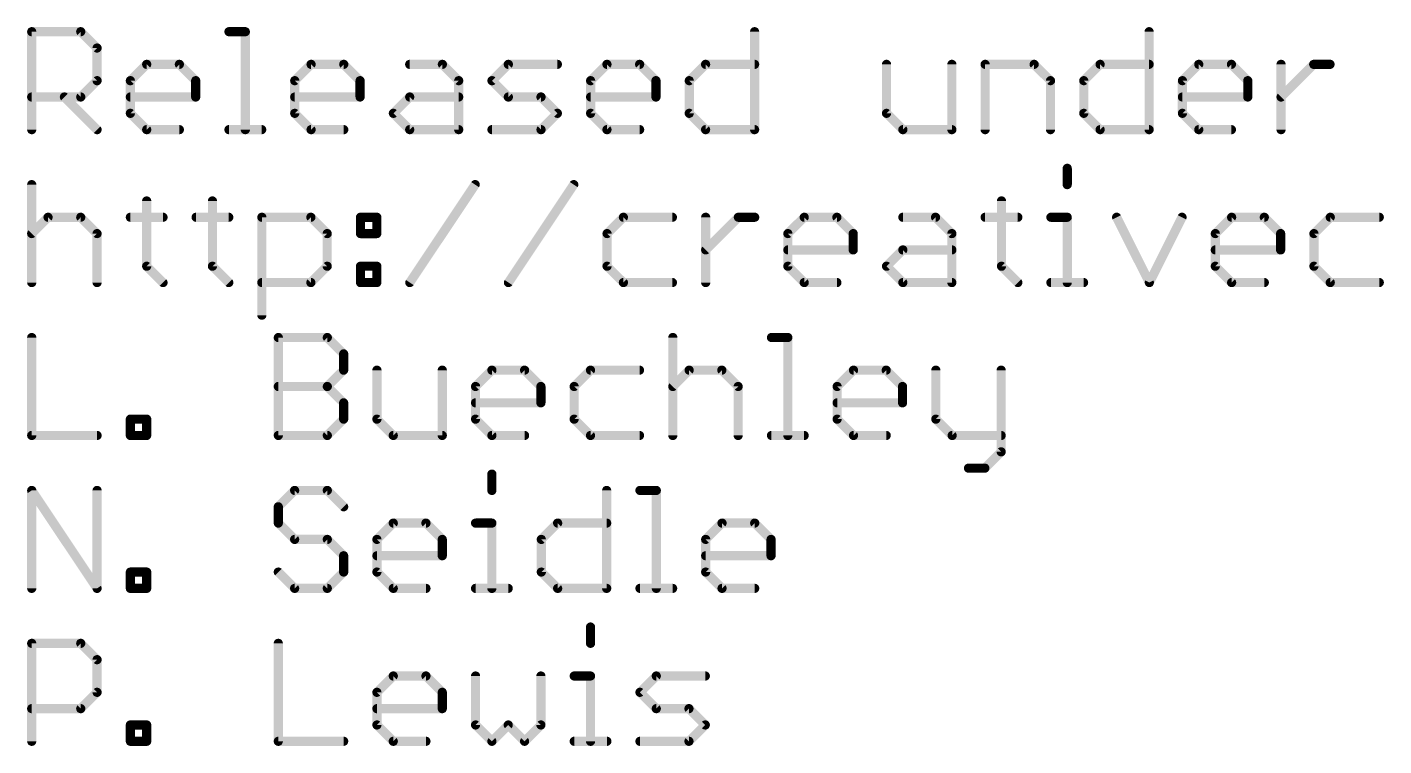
# Model space of a CAD drawing. Extents: x 0 to 107, y -24 to 80.
# Drawn here: x 0 to 22.52, y -24.13 to -12.19 of the extents above; entities that cross this region are included whole.
import ezdxf

# ---------------------------------------------------------------- set-up
doc = ezdxf.new("R2010")
doc.units = 0
doc.layers.add('21', color=53, linetype='CONTINUOUS')

msp = doc.modelspace()

# ---------------------------------------------------------------- linework, layer by layer
at = {"layer": '21', "const_width": 0.1524}
for points in [[(0.0762, -13.8938), (0.0762, -12.2668)], [(0.0762, -12.2668), (0.8897, -12.2668)], [(0.8897, -12.2668), (1.1609, -12.538)], [(3.3505, -12.2668), (3.6217, -12.2668)], [(3.6217, -12.2668), (3.6217, -13.8938)], [(12.0752, -12.2668), (12.0752, -13.8938)], [(18.6239, -12.2668), (18.6239, -13.8938)], [(1.1609, -12.538), (1.1609, -13.0803)], [(1.7134, -13.0803), (1.9845, -12.8091)], [(1.9845, -12.8091), (2.5269, -12.8091)], [(2.5269, -12.8091), (2.798, -13.0803)], [(4.442, -13.0803), (4.7131, -12.8091)], [(4.7131, -12.8091), (5.2554, -12.8091)], [(5.2554, -12.8091), (5.5266, -13.0803)], [(6.3503, -12.8091), (6.8926, -12.8091)], [(6.8926, -12.8091), (7.1638, -13.0803)], [(7.7163, -13.0803), (7.9874, -12.8091)], [(7.9874, -12.8091), (8.8009, -12.8091)], [(9.3534, -13.0803), (9.6246, -12.8091)], [(9.6246, -12.8091), (10.1669, -12.8091)], [(10.1669, -12.8091), (10.4381, -13.0803)], [(10.9906, -13.0803), (11.2617, -12.8091)], [(11.2617, -12.8091), (12.0752, -12.8091)], [(14.2649, -12.8091), (14.2649, -13.6226)], [(15.3495, -13.8938), (15.3495, -12.8091)], [(15.902, -13.8938), (15.902, -12.8091)], [(15.902, -12.8091), (16.7155, -12.8091)], [(16.7155, -12.8091), (16.9867, -13.0803)], [(17.5392, -13.0803), (17.8104, -12.8091)], [(17.8104, -12.8091), (18.6239, -12.8091)], [(19.1764, -13.0803), (19.4475, -12.8091)], [(19.4475, -12.8091), (19.9899, -12.8091)], [(19.9899, -12.8091), (20.261, -13.0803)], [(20.8135, -13.8938), (20.8135, -12.8091)], [(20.8135, -13.3515), (21.3558, -12.8091)], [(21.3558, -12.8091), (21.627, -12.8091)], [(1.1609, -13.0803), (0.8897, -13.3515)], [(1.7134, -13.6226), (1.7134, -13.0803)], [(2.798, -13.0803), (2.798, -13.3515)], [(4.442, -13.6226), (4.442, -13.0803)], [(5.5266, -13.0803), (5.5266, -13.3515)], [(7.1638, -13.0803), (7.1638, -13.8938)], [(7.9874, -13.3515), (7.7163, -13.0803)], [(9.3534, -13.6226), (9.3534, -13.0803)], [(10.4381, -13.0803), (10.4381, -13.3515)], [(10.9906, -13.6226), (10.9906, -13.0803)], [(16.9867, -13.0803), (16.9867, -13.8938)], [(17.5392, -13.6226), (17.5392, -13.0803)], [(19.1764, -13.6226), (19.1764, -13.0803)], [(20.261, -13.0803), (20.261, -13.3515)], [(0.8897, -13.3515), (0.0762, -13.3515)], [(0.6185, -13.3515), (1.1609, -13.8938)], [(2.798, -13.3515), (1.7134, -13.3515)], [(5.5266, -13.3515), (4.442, -13.3515)], [(6.0791, -13.6226), (6.3503, -13.3515)], [(6.3503, -13.3515), (7.1638, -13.3515)], [(8.5298, -13.3515), (7.9874, -13.3515)], [(8.8009, -13.6226), (8.5298, -13.3515)], [(10.4381, -13.3515), (9.3534, -13.3515)], [(20.261, -13.3515), (19.1764, -13.3515)], [(1.9845, -13.8938), (1.7134, -13.6226)], [(4.7131, -13.8938), (4.442, -13.6226)], [(6.3503, -13.8938), (6.0791, -13.6226)], [(8.5298, -13.8938), (8.8009, -13.6226)], [(9.6246, -13.8938), (9.3534, -13.6226)], [(11.2617, -13.8938), (10.9906, -13.6226)], [(14.2649, -13.6226), (14.5361, -13.8938)], [(17.8104, -13.8938), (17.5392, -13.6226)], [(19.4475, -13.8938), (19.1764, -13.6226)], [(2.5269, -13.8938), (1.9845, -13.8938)], [(3.3505, -13.8938), (3.8928, -13.8938)], [(5.2554, -13.8938), (4.7131, -13.8938)], [(7.1638, -13.8938), (6.3503, -13.8938)], [(7.7163, -13.8938), (8.5298, -13.8938)], [(10.1669, -13.8938), (9.6246, -13.8938)], [(12.0752, -13.8938), (11.2617, -13.8938)], [(14.5361, -13.8938), (15.3495, -13.8938)], [(18.6239, -13.8938), (17.8104, -13.8938)], [(19.9899, -13.8938), (19.4475, -13.8938)], [(17.2646, -14.5356), (17.2646, -14.8068)], [(0.0762, -14.8068), (0.0762, -16.4338)], [(6.352, -16.4338), (7.4366, -14.8068)], [(7.9891, -16.4338), (9.0738, -14.8068)], [(1.9845, -15.078), (1.9845, -16.1626)], [(3.076, -15.078), (3.076, -16.1626)], [(16.1732, -15.078), (16.1732, -16.1626)], [(0.0762, -15.6203), (0.3474, -15.3491)], [(0.3474, -15.3491), (0.8897, -15.3491)], [(0.8897, -15.3491), (1.1609, -15.6203)], [(1.7134, -15.3491), (2.2557, -15.3491)], [(2.8048, -15.3491), (3.3471, -15.3491)], [(3.8962, -16.9761), (3.8962, -15.3491)], [(3.8962, -15.3491), (4.7097, -15.3491)], [(4.7097, -15.3491), (4.9809, -15.6203)], [(5.5334, -15.3491), (5.8045, -15.3491)], [(5.5334, -15.6203), (5.5334, -15.3491)], [(5.8045, -15.3491), (5.8045, -15.6203)], [(9.8974, -15.3491), (9.6263, -15.6203)], [(10.7109, -15.3491), (9.8974, -15.3491)], [(11.2634, -16.4338), (11.2634, -15.3491)], [(11.2634, -15.8915), (11.8058, -15.3491)], [(11.8058, -15.3491), (12.0769, -15.3491)], [(12.6277, -15.6203), (12.8989, -15.3491)], [(12.8989, -15.3491), (13.4412, -15.3491)], [(13.4412, -15.3491), (13.7124, -15.6203)], [(14.5361, -15.3491), (15.0784, -15.3491)], [(15.0784, -15.3491), (15.3495, -15.6203)], [(15.902, -15.3491), (16.4444, -15.3491)], [(16.9935, -15.3491), (17.2646, -15.3491)], [(17.2646, -15.3491), (17.2646, -16.4338)], [(18.0849, -15.3491), (18.6272, -16.4338)], [(18.6272, -16.4338), (19.1696, -15.3491)], [(19.7221, -15.6203), (19.9932, -15.3491)], [(19.9932, -15.3491), (20.5356, -15.3491)], [(20.5356, -15.3491), (20.8067, -15.6203)], [(21.6304, -15.3491), (21.3592, -15.6203)], [(22.4439, -15.3491), (21.6304, -15.3491)], [(1.1609, -15.6203), (1.1609, -16.4338)], [(4.9809, -15.6203), (4.9809, -16.1626)], [(5.8045, -15.6203), (5.5334, -15.6203)], [(9.6263, -15.6203), (9.6263, -16.1626)], [(12.6277, -16.1626), (12.6277, -15.6203)], [(13.7124, -15.6203), (13.7124, -15.8915)], [(15.3495, -15.6203), (15.3495, -16.4338)], [(19.7221, -16.1626), (19.7221, -15.6203)], [(20.8067, -15.6203), (20.8067, -15.8915)], [(21.3592, -15.6203), (21.3592, -16.1626)], [(13.7124, -15.8915), (12.6277, -15.8915)], [(14.2649, -16.1626), (14.5361, -15.8915)], [(14.5361, -15.8915), (15.3495, -15.8915)], [(20.8067, -15.8915), (19.7221, -15.8915)], [(1.9845, -16.1626), (2.2557, -16.4338)], [(3.076, -16.1626), (3.3471, -16.4338)], [(4.9809, -16.1626), (4.7097, -16.4338)], [(5.5334, -16.1626), (5.8045, -16.1626)], [(5.5334, -16.4338), (5.5334, -16.1626)], [(5.8045, -16.1626), (5.8045, -16.4338)], [(9.6263, -16.1626), (9.8974, -16.4338)], [(12.8989, -16.4338), (12.6277, -16.1626)], [(14.5361, -16.4338), (14.2649, -16.1626)], [(16.1732, -16.1626), (16.4444, -16.4338)], [(19.9932, -16.4338), (19.7221, -16.1626)], [(21.3592, -16.1626), (21.6304, -16.4338)], [(4.7097, -16.4338), (3.8962, -16.4338)], [(5.8045, -16.4338), (5.5334, -16.4338)], [(9.8974, -16.4338), (10.7109, -16.4338)], [(13.4412, -16.4338), (12.8989, -16.4338)], [(15.3495, -16.4338), (14.5361, -16.4338)], [(16.9935, -16.4338), (17.5358, -16.4338)], [(20.5356, -16.4338), (19.9932, -16.4338)], [(21.6304, -16.4338), (22.4439, -16.4338)], [(0.0762, -17.3468), (0.0762, -18.9738)], [(4.1691, -18.9738), (4.1691, -17.3468)], [(4.1691, -17.3468), (4.9826, -17.3468)], [(4.9826, -17.3468), (5.2538, -17.618)], [(10.7177, -17.3468), (10.7177, -18.9738)], [(12.3549, -17.3468), (12.626, -17.3468)], [(12.626, -17.3468), (12.626, -18.9738)], [(5.2538, -17.618), (5.2538, -17.8891)], [(5.2538, -17.8891), (4.9826, -18.1603)], [(5.8062, -17.8891), (5.8062, -18.7026)], [(6.8909, -18.9738), (6.8909, -17.8891)], [(7.4434, -18.1603), (7.7146, -17.8891)], [(7.7146, -17.8891), (8.2569, -17.8891)], [(8.2569, -17.8891), (8.5281, -18.1603)], [(9.3517, -17.8891), (9.0806, -18.1603)], [(10.1652, -17.8891), (9.3517, -17.8891)], [(10.7177, -18.1603), (10.9889, -17.8891)], [(10.9889, -17.8891), (11.5312, -17.8891)], [(11.5312, -17.8891), (11.8024, -18.1603)], [(13.4463, -18.1603), (13.7175, -17.8891)], [(13.7175, -17.8891), (14.2598, -17.8891)], [(14.2598, -17.8891), (14.531, -18.1603)], [(15.0835, -17.8891), (15.0835, -18.7026)], [(16.1681, -17.8891), (16.1681, -19.245)], [(4.1691, -18.1603), (4.9826, -18.1603)], [(4.9826, -18.1603), (5.2538, -18.4315)], [(7.4434, -18.7026), (7.4434, -18.1603)], [(8.5281, -18.1603), (8.5281, -18.4315)], [(9.0806, -18.1603), (9.0806, -18.7026)], [(11.8024, -18.1603), (11.8024, -18.9738)], [(13.4463, -18.7026), (13.4463, -18.1603)], [(14.531, -18.1603), (14.531, -18.4315)], [(5.2538, -18.4315), (5.2538, -18.7026)], [(8.5281, -18.4315), (7.4434, -18.4315)], [(14.531, -18.4315), (13.4463, -18.4315)], [(1.7134, -18.9738), (1.7134, -18.7026)], [(1.7134, -18.7026), (1.9845, -18.7026)], [(1.9845, -18.7026), (1.9845, -18.9738)], [(5.2538, -18.7026), (4.9826, -18.9738)], [(5.8062, -18.7026), (6.0774, -18.9738)], [(7.7146, -18.9738), (7.4434, -18.7026)], [(9.0806, -18.7026), (9.3517, -18.9738)], [(13.7175, -18.9738), (13.4463, -18.7026)], [(15.0835, -18.7026), (15.3546, -18.9738)], [(0.0762, -18.9738), (1.1609, -18.9738)], [(1.9845, -18.9738), (1.7134, -18.9738)], [(4.9826, -18.9738), (4.1691, -18.9738)], [(6.0774, -18.9738), (6.8909, -18.9738)], [(8.2569, -18.9738), (7.7146, -18.9738)], [(9.3517, -18.9738), (10.1652, -18.9738)], [(12.3549, -18.9738), (12.8972, -18.9738)], [(14.2598, -18.9738), (13.7175, -18.9738)], [(15.3546, -18.9738), (16.1681, -18.9738)], [(16.1681, -19.245), (15.897, -19.5161)], [(7.7146, -19.6156), (7.7146, -19.8868)], [(15.897, -19.5161), (15.6258, -19.5161)], [(0.0762, -21.5138), (0.0762, -19.8868)], [(0.0762, -19.8868), (1.1609, -21.5138)], [(1.1609, -21.5138), (1.1609, -19.8868)], [(4.4403, -19.8868), (4.1691, -20.158)], [(4.9826, -19.8868), (4.4403, -19.8868)], [(5.2538, -20.158), (4.9826, -19.8868)], [(9.6195, -19.8868), (9.6195, -21.5138)], [(10.172, -19.8868), (10.4432, -19.8868)], [(10.4432, -19.8868), (10.4432, -21.5138)], [(4.1691, -20.158), (4.1691, -20.4291)], [(4.1691, -20.4291), (4.4403, -20.7003)], [(5.8062, -20.7003), (6.0774, -20.4291)], [(6.0774, -20.4291), (6.6197, -20.4291)], [(6.6197, -20.4291), (6.8909, -20.7003)], [(7.4434, -20.4291), (7.7146, -20.4291)], [(7.7146, -20.4291), (7.7146, -21.5138)], [(8.5348, -20.7003), (8.806, -20.4291)], [(8.806, -20.4291), (9.6195, -20.4291)], [(11.2634, -20.7003), (11.5346, -20.4291)], [(11.5346, -20.4291), (12.0769, -20.4291)], [(12.0769, -20.4291), (12.3481, -20.7003)], [(4.4403, -20.7003), (4.9826, -20.7003)], [(4.9826, -20.7003), (5.2538, -20.9715)], [(5.8062, -21.2426), (5.8062, -20.7003)], [(6.8909, -20.7003), (6.8909, -20.9715)], [(8.5348, -21.2426), (8.5348, -20.7003)], [(11.2634, -21.2426), (11.2634, -20.7003)], [(12.3481, -20.7003), (12.3481, -20.9715)], [(5.2538, -20.9715), (5.2538, -21.2426)], [(6.8909, -20.9715), (5.8062, -20.9715)], [(12.3481, -20.9715), (11.2634, -20.9715)], [(1.7134, -21.5138), (1.7134, -21.2426)], [(1.7134, -21.2426), (1.9845, -21.2426)], [(1.9845, -21.2426), (1.9845, -21.5138)], [(4.4403, -21.5138), (4.1691, -21.2426)], [(5.2538, -21.2426), (4.9826, -21.5138)], [(6.0774, -21.5138), (5.8062, -21.2426)], [(8.806, -21.5138), (8.5348, -21.2426)], [(11.5346, -21.5138), (11.2634, -21.2426)], [(1.9845, -21.5138), (1.7134, -21.5138)], [(4.9826, -21.5138), (4.4403, -21.5138)], [(6.6197, -21.5138), (6.0774, -21.5138)], [(7.4434, -21.5138), (7.9857, -21.5138)], [(9.6195, -21.5138), (8.806, -21.5138)], [(10.172, -21.5138), (10.7143, -21.5138)], [(12.0769, -21.5138), (11.5346, -21.5138)], [(9.3517, -22.1556), (9.3517, -22.4268)], [(0.0762, -24.0538), (0.0762, -22.4268)], [(0.0762, -22.4268), (0.8897, -22.4268)], [(0.8897, -22.4268), (1.1609, -22.698)], [(4.1691, -22.4268), (4.1691, -24.0538)], [(1.1609, -22.698), (1.1609, -23.2403)], [(5.8062, -23.2403), (6.0774, -22.9691)], [(6.0774, -22.9691), (6.6197, -22.9691)], [(6.6197, -22.9691), (6.8909, -23.2403)], [(7.4434, -22.9691), (7.4434, -23.7826)], [(8.5281, -23.7826), (8.5281, -22.9691)], [(9.0806, -22.9691), (9.3517, -22.9691)], [(9.3517, -22.9691), (9.3517, -24.0538)], [(10.172, -23.2403), (10.4432, -22.9691)], [(10.4432, -22.9691), (11.2567, -22.9691)], [(1.1609, -23.2403), (0.8897, -23.5115)], [(5.8062, -23.7826), (5.8062, -23.2403)], [(6.8909, -23.2403), (6.8909, -23.5115)], [(10.4432, -23.5115), (10.172, -23.2403)], [(0.8897, -23.5115), (0.0762, -23.5115)], [(6.8909, -23.5115), (5.8062, -23.5115)], [(10.9855, -23.5115), (10.4432, -23.5115)], [(11.2567, -23.7826), (10.9855, -23.5115)], [(1.7134, -24.0538), (1.7134, -23.7826)], [(1.7134, -23.7826), (1.9845, -23.7826)], [(1.9845, -23.7826), (1.9845, -24.0538)], [(6.0774, -24.0538), (5.8062, -23.7826)], [(7.4434, -23.7826), (7.7146, -24.0538)], [(7.7146, -24.0538), (7.9857, -23.7826)], [(7.9857, -23.7826), (8.2569, -24.0538)], [(8.2569, -24.0538), (8.5281, -23.7826)], [(10.9855, -24.0538), (11.2567, -23.7826)], [(1.9845, -24.0538), (1.7134, -24.0538)], [(4.1691, -24.0538), (5.2538, -24.0538)], [(6.6197, -24.0538), (6.0774, -24.0538)], [(9.0806, -24.0538), (9.6229, -24.0538)], [(10.172, -24.0538), (10.9855, -24.0538)]]:
    msp.add_lwpolyline(points, dxfattribs=at)
at = {"layer": '21', "const_width": 0.0762}
for points in [[(0.1143, -12.2668, 1), (0.0381, -12.2668)], [(0.0762, -12.2287, 1), (0.0762, -12.3049)], [(0.9166, -12.2399, 1), (0.8628, -12.2938)], [(0.8897, -12.3049, 1), (0.8897, -12.2287)], [(3.3505, -12.2287, 1), (3.3505, -12.3049)], [(3.6598, -12.2668, 1), (3.5836, -12.2668)], [(3.6217, -12.3049, 1), (3.6217, -12.2287)], [(12.1133, -12.2668, 1), (12.0371, -12.2668)], [(18.662, -12.2668, 1), (18.5858, -12.2668)], [(1.199, -12.538, 1), (1.1228, -12.538)], [(1.1339, -12.5649, 1), (1.1878, -12.511)], [(1.9845, -12.771, 1), (1.9845, -12.8472)], [(2.0115, -12.8361, 1), (1.9576, -12.7822)], [(2.5538, -12.7822, 1), (2.4999, -12.8361)], [(2.5269, -12.8472, 1), (2.5269, -12.771)], [(4.7131, -12.771, 1), (4.7131, -12.8472)], [(4.7401, -12.8361, 1), (4.6862, -12.7822)], [(5.2824, -12.7822, 1), (5.2285, -12.8361)], [(5.2554, -12.8472, 1), (5.2554, -12.771)], [(6.3503, -12.771, 1), (6.3503, -12.8472)], [(6.9195, -12.7822, 1), (6.8657, -12.8361)], [(6.8926, -12.8472, 1), (6.8926, -12.771)], [(7.9874, -12.771, 1), (7.9874, -12.8472)], [(8.0144, -12.8361, 1), (7.9605, -12.7822)], [(8.8009, -12.8472, 1), (8.8009, -12.771)], [(9.6246, -12.771, 1), (9.6246, -12.8472)], [(9.6515, -12.8361, 1), (9.5976, -12.7822)], [(10.1939, -12.7822, 1), (10.14, -12.8361)], [(10.1669, -12.8472, 1), (10.1669, -12.771)], [(11.2617, -12.771, 1), (11.2617, -12.8472)], [(11.2887, -12.8361, 1), (11.2348, -12.7822)], [(12.0752, -12.8472, 1), (12.0752, -12.771)], [(14.303, -12.8091, 1), (14.2268, -12.8091)], [(15.3876, -12.8091, 1), (15.3114, -12.8091)], [(15.9401, -12.8091, 1), (15.8639, -12.8091)], [(15.902, -12.771, 1), (15.902, -12.8472)], [(16.7425, -12.7822, 1), (16.6886, -12.8361)], [(16.7155, -12.8472, 1), (16.7155, -12.771)], [(17.8104, -12.771, 1), (17.8104, -12.8472)], [(17.8373, -12.8361, 1), (17.7834, -12.7822)], [(18.6239, -12.8472, 1), (18.6239, -12.771)], [(19.4475, -12.771, 1), (19.4475, -12.8472)], [(19.4745, -12.8361, 1), (19.4206, -12.7822)], [(20.0168, -12.7822, 1), (19.9629, -12.8361)], [(19.9899, -12.8472, 1), (19.9899, -12.771)], [(20.8516, -12.8091, 1), (20.7754, -12.8091)], [(21.3558, -12.771, 1), (21.3558, -12.8472)], [(21.3828, -12.8361, 1), (21.3289, -12.7822)], [(21.627, -12.8472, 1), (21.627, -12.771)], [(1.1228, -13.0803, 1), (1.199, -13.0803)], [(1.1878, -13.1072, 1), (1.1339, -13.0534)], [(1.7515, -13.0803, 1), (1.6753, -13.0803)], [(1.6864, -13.0534, 1), (1.7403, -13.1072)], [(2.8361, -13.0803, 1), (2.7599, -13.0803)], [(2.7711, -13.1072, 1), (2.825, -13.0534)], [(4.4801, -13.0803, 1), (4.4039, -13.0803)], [(4.415, -13.0534, 1), (4.4689, -13.1072)], [(5.5647, -13.0803, 1), (5.4885, -13.0803)], [(5.4997, -13.1072, 1), (5.5536, -13.0534)], [(7.2019, -13.0803, 1), (7.1257, -13.0803)], [(7.1368, -13.1072, 1), (7.1907, -13.0534)], [(7.7432, -13.0534, 1), (7.6893, -13.1072)], [(7.6893, -13.0534, 1), (7.7432, -13.1072)], [(9.3915, -13.0803, 1), (9.3153, -13.0803)], [(9.3265, -13.0534, 1), (9.3804, -13.1072)], [(10.4762, -13.0803, 1), (10.4, -13.0803)], [(10.4111, -13.1072, 1), (10.465, -13.0534)], [(11.0287, -13.0803, 1), (10.9525, -13.0803)], [(10.9636, -13.0534, 1), (11.0175, -13.1072)], [(17.0248, -13.0803, 1), (16.9486, -13.0803)], [(16.9598, -13.1072, 1), (17.0136, -13.0534)], [(17.5773, -13.0803, 1), (17.5011, -13.0803)], [(17.5123, -13.0534, 1), (17.5661, -13.1072)], [(19.2145, -13.0803, 1), (19.1383, -13.0803)], [(19.1494, -13.0534, 1), (19.2033, -13.1072)], [(20.2991, -13.0803, 1), (20.2229, -13.0803)], [(20.2341, -13.1072, 1), (20.288, -13.0534)], [(0.0762, -13.3134, 1), (0.0762, -13.3896)], [(0.6455, -13.3245, 1), (0.5916, -13.3784)], [(0.8628, -13.3245, 1), (0.9166, -13.3784)], [(0.8897, -13.3896, 1), (0.8897, -13.3134)], [(1.7134, -13.3134, 1), (1.7134, -13.3896)], [(2.798, -13.3896, 1), (2.798, -13.3134)], [(4.442, -13.3134, 1), (4.442, -13.3896)], [(5.5266, -13.3896, 1), (5.5266, -13.3134)], [(6.3503, -13.3134, 1), (6.3503, -13.3896)], [(6.3772, -13.3784, 1), (6.3233, -13.3245)], [(7.1638, -13.3896, 1), (7.1638, -13.3134)], [(7.9874, -13.3134, 1), (7.9874, -13.3896)], [(7.9605, -13.3784, 1), (8.0144, -13.3245)], [(8.5567, -13.3245, 1), (8.5028, -13.3784)], [(8.5298, -13.3896, 1), (8.5298, -13.3134)], [(9.3534, -13.3134, 1), (9.3534, -13.3896)], [(10.4381, -13.3896, 1), (10.4381, -13.3134)], [(19.1764, -13.3134, 1), (19.1764, -13.3896)], [(20.261, -13.3896, 1), (20.261, -13.3134)], [(20.7866, -13.3245, 1), (20.8405, -13.3784)], [(2.7599, -13.3515, 1), (2.8361, -13.3515)], [(5.4885, -13.3515, 1), (5.5647, -13.3515)], [(10.4, -13.3515, 1), (10.4762, -13.3515)], [(20.2229, -13.3515, 1), (20.2991, -13.3515)], [(1.7403, -13.5957, 1), (1.6864, -13.6496)], [(1.6753, -13.6226, 1), (1.7515, -13.6226)], [(4.4689, -13.5957, 1), (4.415, -13.6496)], [(4.4039, -13.6226, 1), (4.4801, -13.6226)], [(6.106, -13.5957, 1), (6.0522, -13.6496)], [(6.0522, -13.5957, 1), (6.106, -13.6496)], [(8.8279, -13.6496, 1), (8.774, -13.5957)], [(8.774, -13.6496, 1), (8.8279, -13.5957)], [(9.3804, -13.5957, 1), (9.3265, -13.6496)], [(9.3153, -13.6226, 1), (9.3915, -13.6226)], [(11.0175, -13.5957, 1), (10.9636, -13.6496)], [(10.9525, -13.6226, 1), (11.0287, -13.6226)], [(14.2918, -13.5957, 1), (14.2379, -13.6496)], [(14.2268, -13.6226, 1), (14.303, -13.6226)], [(17.5661, -13.5957, 1), (17.5123, -13.6496)], [(17.5011, -13.6226, 1), (17.5773, -13.6226)], [(19.2033, -13.5957, 1), (19.1494, -13.6496)], [(19.1383, -13.6226, 1), (19.2145, -13.6226)], [(0.0381, -13.8938, 1), (0.1143, -13.8938)], [(1.1339, -13.9207, 1), (1.1878, -13.8669)], [(1.9845, -13.8557, 1), (1.9845, -13.9319)], [(1.9576, -13.9207, 1), (2.0115, -13.8669)], [(2.5269, -13.9319, 1), (2.5269, -13.8557)], [(3.3505, -13.8557, 1), (3.3505, -13.9319)], [(3.5836, -13.8938, 1), (3.6598, -13.8938)], [(3.8928, -13.9319, 1), (3.8928, -13.8557)], [(4.7131, -13.8557, 1), (4.7131, -13.9319)], [(4.6862, -13.9207, 1), (4.7401, -13.8669)], [(5.2554, -13.9319, 1), (5.2554, -13.8557)], [(6.3503, -13.8557, 1), (6.3503, -13.9319)], [(6.3233, -13.9207, 1), (6.3772, -13.8669)], [(7.1257, -13.8938, 1), (7.2019, -13.8938)], [(7.1638, -13.9319, 1), (7.1638, -13.8557)], [(7.7163, -13.8557, 1), (7.7163, -13.9319)], [(8.5028, -13.8669, 1), (8.5567, -13.9207)], [(8.5298, -13.9319, 1), (8.5298, -13.8557)], [(9.6246, -13.8557, 1), (9.6246, -13.9319)], [(9.5976, -13.9207, 1), (9.6515, -13.8669)], [(10.1669, -13.9319, 1), (10.1669, -13.8557)], [(11.2617, -13.8557, 1), (11.2617, -13.9319)], [(11.2348, -13.9207, 1), (11.2887, -13.8669)], [(12.0371, -13.8938, 1), (12.1133, -13.8938)], [(12.0752, -13.9319, 1), (12.0752, -13.8557)], [(14.5361, -13.8557, 1), (14.5361, -13.9319)], [(14.5091, -13.9207, 1), (14.563, -13.8669)], [(15.3114, -13.8938, 1), (15.3876, -13.8938)], [(15.3495, -13.9319, 1), (15.3495, -13.8557)], [(15.8639, -13.8938, 1), (15.9401, -13.8938)], [(16.9486, -13.8938, 1), (17.0248, -13.8938)], [(17.8104, -13.8557, 1), (17.8104, -13.9319)], [(17.7834, -13.9207, 1), (17.8373, -13.8669)], [(18.5858, -13.8938, 1), (18.662, -13.8938)], [(18.6239, -13.9319, 1), (18.6239, -13.8557)], [(19.4475, -13.8557, 1), (19.4475, -13.9319)], [(19.4206, -13.9207, 1), (19.4745, -13.8669)], [(19.9899, -13.9319, 1), (19.9899, -13.8557)], [(20.7754, -13.8938, 1), (20.8516, -13.8938)], [(17.3027, -14.5356, 1), (17.2265, -14.5356)], [(0.1143, -14.8068, 1), (0.0381, -14.8068)], [(7.4683, -14.8279, 1), (7.4049, -14.7857)], [(9.1055, -14.8279, 1), (9.0421, -14.7857)], [(17.2265, -14.8068, 1), (17.3027, -14.8068)], [(2.0226, -15.078, 1), (1.9464, -15.078)], [(3.1141, -15.078, 1), (3.0379, -15.078)], [(16.2113, -15.078, 1), (16.1351, -15.078)], [(0.3474, -15.311, 1), (0.3474, -15.3872)], [(0.3743, -15.3761, 1), (0.3204, -15.3222)], [(0.9166, -15.3222, 1), (0.8628, -15.3761)], [(0.8897, -15.3872, 1), (0.8897, -15.311)], [(1.7134, -15.311, 1), (1.7134, -15.3872)], [(2.2557, -15.3872, 1), (2.2557, -15.311)], [(2.8048, -15.311, 1), (2.8048, -15.3872)], [(3.3471, -15.3872, 1), (3.3471, -15.311)], [(3.9343, -15.3491, 1), (3.8581, -15.3491)], [(3.8962, -15.311, 1), (3.8962, -15.3872)], [(4.7367, -15.3222, 1), (4.6828, -15.3761)], [(4.7097, -15.3872, 1), (4.7097, -15.311)], [(5.5334, -15.311, 1), (5.5334, -15.3872)], [(5.5715, -15.3491, 1), (5.4953, -15.3491)], [(5.8426, -15.3491, 1), (5.7664, -15.3491)], [(5.8045, -15.3872, 1), (5.8045, -15.311)], [(9.8974, -15.311, 1), (9.8974, -15.3872)], [(9.9244, -15.3761, 1), (9.8705, -15.3222)], [(10.7109, -15.3872, 1), (10.7109, -15.311)], [(11.3015, -15.3491, 1), (11.2253, -15.3491)], [(11.8058, -15.311, 1), (11.8058, -15.3872)], [(11.8327, -15.3761, 1), (11.7788, -15.3222)], [(12.0769, -15.3872, 1), (12.0769, -15.311)], [(12.8989, -15.311, 1), (12.8989, -15.3872)], [(12.9258, -15.3761, 1), (12.872, -15.3222)], [(13.4682, -15.3222, 1), (13.4143, -15.3761)], [(13.4412, -15.3872, 1), (13.4412, -15.311)], [(14.5361, -15.311, 1), (14.5361, -15.3872)], [(15.1053, -15.3222, 1), (15.0514, -15.3761)], [(15.0784, -15.3872, 1), (15.0784, -15.311)], [(15.902, -15.311, 1), (15.902, -15.3872)], [(16.4444, -15.3872, 1), (16.4444, -15.311)], [(16.9935, -15.311, 1), (16.9935, -15.3872)], [(17.3027, -15.3491, 1), (17.2265, -15.3491)], [(17.2646, -15.3872, 1), (17.2646, -15.311)], [(18.119, -15.3321, 1), (18.0508, -15.3662)], [(19.2037, -15.3662, 1), (19.1355, -15.3321)], [(19.9932, -15.311, 1), (19.9932, -15.3872)], [(20.0202, -15.3761, 1), (19.9663, -15.3222)], [(20.5625, -15.3222, 1), (20.5086, -15.3761)], [(20.5356, -15.3872, 1), (20.5356, -15.311)], [(21.6304, -15.311, 1), (21.6304, -15.3872)], [(21.6573, -15.3761, 1), (21.6035, -15.3222)], [(22.4439, -15.3872, 1), (22.4439, -15.311)], [(0.0493, -15.5934, 1), (0.1031, -15.6472)], [(1.199, -15.6203, 1), (1.1228, -15.6203)], [(1.1339, -15.6472, 1), (1.1878, -15.5934)], [(5.019, -15.6203, 1), (4.9428, -15.6203)], [(4.9539, -15.6472, 1), (5.0078, -15.5934)], [(5.5334, -15.5822, 1), (5.5334, -15.6584)], [(5.4953, -15.6203, 1), (5.5715, -15.6203)], [(5.7664, -15.6203, 1), (5.8426, -15.6203)], [(5.8045, -15.6584, 1), (5.8045, -15.5822)], [(9.6644, -15.6203, 1), (9.5882, -15.6203)], [(9.5993, -15.5934, 1), (9.6532, -15.6472)], [(12.6658, -15.6203, 1), (12.5896, -15.6203)], [(12.6008, -15.5934, 1), (12.6547, -15.6472)], [(13.7505, -15.6203, 1), (13.6743, -15.6203)], [(13.6854, -15.6472, 1), (13.7393, -15.5934)], [(15.3876, -15.6203, 1), (15.3114, -15.6203)], [(15.3226, -15.6472, 1), (15.3765, -15.5934)], [(19.7602, -15.6203, 1), (19.684, -15.6203)], [(19.6951, -15.5934, 1), (19.749, -15.6472)], [(20.8448, -15.6203, 1), (20.7686, -15.6203)], [(20.7798, -15.6472, 1), (20.8337, -15.5934)], [(21.3973, -15.6203, 1), (21.3211, -15.6203)], [(21.3323, -15.5934, 1), (21.3862, -15.6472)], [(11.2365, -15.8645, 1), (11.2904, -15.9184)], [(12.6277, -15.8534, 1), (12.6277, -15.9296)], [(13.6743, -15.8915, 1), (13.7505, -15.8915)], [(13.7124, -15.9296, 1), (13.7124, -15.8534)], [(14.5361, -15.8534, 1), (14.5361, -15.9296)], [(14.563, -15.9184, 1), (14.5091, -15.8645)], [(15.3495, -15.9296, 1), (15.3495, -15.8534)], [(19.7221, -15.8534, 1), (19.7221, -15.9296)], [(20.7686, -15.8915, 1), (20.8448, -15.8915)], [(20.8067, -15.9296, 1), (20.8067, -15.8534)], [(2.0115, -16.1357, 1), (1.9576, -16.1896)], [(1.9464, -16.1626, 1), (2.0226, -16.1626)], [(3.1029, -16.1357, 1), (3.049, -16.1896)], [(3.0379, -16.1626, 1), (3.1141, -16.1626)], [(4.9428, -16.1626, 1), (5.019, -16.1626)], [(5.0078, -16.1896, 1), (4.954, -16.1357)], [(5.5334, -16.1245, 1), (5.5334, -16.2007)], [(5.5715, -16.1626, 1), (5.4953, -16.1626)], [(5.8426, -16.1626, 1), (5.7664, -16.1626)], [(5.8045, -16.2007, 1), (5.8045, -16.1245)], [(9.6532, -16.1357, 1), (9.5993, -16.1896)], [(9.5882, -16.1626, 1), (9.6644, -16.1626)], [(12.6547, -16.1357, 1), (12.6008, -16.1896)], [(12.5896, -16.1626, 1), (12.6658, -16.1626)], [(14.2918, -16.1357, 1), (14.2379, -16.1896)], [(14.2379, -16.1357, 1), (14.2918, -16.1896)], [(16.2001, -16.1357, 1), (16.1463, -16.1896)], [(16.1351, -16.1626, 1), (16.2113, -16.1626)], [(19.749, -16.1357, 1), (19.6951, -16.1896)], [(19.684, -16.1626, 1), (19.7602, -16.1626)], [(21.3862, -16.1357, 1), (21.3323, -16.1896)], [(21.3211, -16.1626, 1), (21.3973, -16.1626)], [(0.0381, -16.4338, 1), (0.1143, -16.4338)], [(1.1228, -16.4338, 1), (1.199, -16.4338)], [(2.2287, -16.4607, 1), (2.2826, -16.4069)], [(3.3202, -16.4607, 1), (3.3741, -16.4069)], [(3.8962, -16.3957, 1), (3.8962, -16.4719)], [(4.6828, -16.4069, 1), (4.7367, -16.4607)], [(4.7097, -16.4719, 1), (4.7097, -16.3957)], [(5.5334, -16.3957, 1), (5.5334, -16.4719)], [(5.4953, -16.4338, 1), (5.5715, -16.4338)], [(5.7664, -16.4338, 1), (5.8426, -16.4338)], [(5.8045, -16.4719, 1), (5.8045, -16.3957)], [(6.3203, -16.4127, 1), (6.3837, -16.4549)], [(7.9574, -16.4127, 1), (8.0208, -16.4549)], [(9.8974, -16.3957, 1), (9.8974, -16.4719)], [(9.8705, -16.4607, 1), (9.9244, -16.4069)], [(10.7109, -16.4719, 1), (10.7109, -16.3957)], [(11.2253, -16.4338, 1), (11.3015, -16.4338)], [(12.8989, -16.3957, 1), (12.8989, -16.4719)], [(12.872, -16.4607, 1), (12.9258, -16.4069)], [(13.4412, -16.4719, 1), (13.4412, -16.3957)], [(14.5361, -16.3957, 1), (14.5361, -16.4719)], [(14.5091, -16.4607, 1), (14.563, -16.4069)], [(15.3114, -16.4338, 1), (15.3876, -16.4338)], [(15.3495, -16.4719, 1), (15.3495, -16.3957)], [(16.4174, -16.4607, 1), (16.4713, -16.4069)], [(16.9935, -16.3957, 1), (16.9935, -16.4719)], [(17.2265, -16.4338, 1), (17.3027, -16.4338)], [(17.5358, -16.4719, 1), (17.5358, -16.3957)], [(18.5932, -16.4168, 1), (18.6613, -16.4508)], [(18.5932, -16.4508, 1), (18.6613, -16.4168)], [(19.9932, -16.3957, 1), (19.9932, -16.4719)], [(19.9663, -16.4607, 1), (20.0202, -16.4069)], [(20.5356, -16.4719, 1), (20.5356, -16.3957)], [(21.6304, -16.3957, 1), (21.6304, -16.4719)], [(21.6035, -16.4607, 1), (21.6573, -16.4069)], [(22.4439, -16.4719, 1), (22.4439, -16.3957)], [(3.8581, -16.9761, 1), (3.9343, -16.9761)], [(0.1143, -17.3468, 1), (0.0381, -17.3468)], [(4.2072, -17.3468, 1), (4.131, -17.3468)], [(4.1691, -17.3087, 1), (4.1691, -17.3849)], [(5.0095, -17.3199, 1), (4.9556, -17.3738)], [(4.9826, -17.3849, 1), (4.9826, -17.3087)], [(10.7558, -17.3468, 1), (10.6796, -17.3468)], [(12.3549, -17.3087, 1), (12.3549, -17.3849)], [(12.6641, -17.3468, 1), (12.5879, -17.3468)], [(12.626, -17.3849, 1), (12.626, -17.3087)], [(5.2919, -17.618, 1), (5.2157, -17.618)], [(5.2268, -17.6449, 1), (5.2807, -17.591)], [(5.2157, -17.8891, 1), (5.2919, -17.8891)], [(5.2807, -17.9161, 1), (5.2268, -17.8622)], [(5.8443, -17.8891, 1), (5.7681, -17.8891)], [(6.929, -17.8891, 1), (6.8528, -17.8891)], [(7.7146, -17.851, 1), (7.7146, -17.9272)], [(7.7415, -17.9161, 1), (7.6876, -17.8622)], [(8.2838, -17.8622, 1), (8.23, -17.9161)], [(8.2569, -17.9272, 1), (8.2569, -17.851)], [(9.3517, -17.851, 1), (9.3517, -17.9272)], [(9.3787, -17.9161, 1), (9.3248, -17.8622)], [(10.1652, -17.9272, 1), (10.1652, -17.851)], [(10.9889, -17.851, 1), (10.9889, -17.9272)], [(11.0158, -17.9161, 1), (10.9619, -17.8622)], [(11.5582, -17.8622, 1), (11.5043, -17.9161)], [(11.5312, -17.9272, 1), (11.5312, -17.851)], [(13.7175, -17.851, 1), (13.7175, -17.9272)], [(13.7444, -17.9161, 1), (13.6905, -17.8622)], [(14.2867, -17.8622, 1), (14.2329, -17.9161)], [(14.2598, -17.9272, 1), (14.2598, -17.851)], [(15.1216, -17.8891, 1), (15.0454, -17.8891)], [(16.2062, -17.8891, 1), (16.13, -17.8891)], [(4.1691, -18.1222, 1), (4.1691, -18.1984)], [(5.0095, -18.1334, 1), (4.9556, -18.1872)], [(4.9556, -18.1334, 1), (5.0095, -18.1872)], [(4.9826, -18.1984, 1), (4.9826, -18.1222)], [(7.4815, -18.1603, 1), (7.4053, -18.1603)], [(7.4165, -18.1334, 1), (7.4703, -18.1872)], [(8.5662, -18.1603, 1), (8.49, -18.1603)], [(8.5011, -18.1872, 1), (8.555, -18.1334)], [(9.1187, -18.1603, 1), (9.0425, -18.1603)], [(9.0536, -18.1334, 1), (9.1075, -18.1872)], [(10.6908, -18.1334, 1), (10.7447, -18.1872)], [(11.8405, -18.1603, 1), (11.7643, -18.1603)], [(11.7754, -18.1872, 1), (11.8293, -18.1334)], [(13.4844, -18.1603, 1), (13.4082, -18.1603)], [(13.4194, -18.1334, 1), (13.4733, -18.1872)], [(14.5691, -18.1603, 1), (14.4929, -18.1603)], [(14.504, -18.1872, 1), (14.5579, -18.1334)], [(5.2919, -18.4315, 1), (5.2157, -18.4315)], [(5.2268, -18.4584, 1), (5.2807, -18.4045)], [(7.4434, -18.3934, 1), (7.4434, -18.4696)], [(8.49, -18.4315, 1), (8.5662, -18.4315)], [(8.5281, -18.4696, 1), (8.5281, -18.3934)], [(13.4463, -18.3934, 1), (13.4463, -18.4696)], [(14.4929, -18.4315, 1), (14.5691, -18.4315)], [(14.531, -18.4696, 1), (14.531, -18.3934)], [(1.7515, -18.7026, 1), (1.6753, -18.7026)], [(1.7134, -18.6645, 1), (1.7134, -18.7407)], [(2.0226, -18.7026, 1), (1.9464, -18.7026)], [(1.9845, -18.7407, 1), (1.9845, -18.6645)], [(5.2157, -18.7026, 1), (5.2919, -18.7026)], [(5.2807, -18.7296, 1), (5.2268, -18.6757)], [(5.8332, -18.6757, 1), (5.7793, -18.7296)], [(5.7681, -18.7026, 1), (5.8443, -18.7026)], [(7.4703, -18.6757, 1), (7.4165, -18.7296)], [(7.4053, -18.7026, 1), (7.4815, -18.7026)], [(9.1075, -18.6757, 1), (9.0536, -18.7296)], [(9.0425, -18.7026, 1), (9.1187, -18.7026)], [(13.4733, -18.6757, 1), (13.4194, -18.7296)], [(13.4082, -18.7026, 1), (13.4844, -18.7026)], [(15.1104, -18.6757, 1), (15.0565, -18.7296)], [(15.0454, -18.7026, 1), (15.1216, -18.7026)], [(0.0762, -18.9357, 1), (0.0762, -19.0119)], [(1.1609, -19.0119, 1), (1.1609, -18.9357)], [(1.7134, -18.9357, 1), (1.7134, -19.0119)], [(1.9845, -19.0119, 1), (1.9845, -18.9357)], [(4.1691, -18.9357, 1), (4.1691, -19.0119)], [(4.9556, -18.9469, 1), (5.0095, -19.0007)], [(4.9826, -19.0119, 1), (4.9826, -18.9357)], [(6.0774, -18.9357, 1), (6.0774, -19.0119)], [(6.0505, -19.0007, 1), (6.1044, -18.9469)], [(6.8909, -19.0119, 1), (6.8909, -18.9357)], [(7.7146, -18.9357, 1), (7.7146, -19.0119)], [(7.6876, -19.0007, 1), (7.7415, -18.9469)], [(8.2569, -19.0119, 1), (8.2569, -18.9357)], [(9.3517, -18.9357, 1), (9.3517, -19.0119)], [(9.3248, -19.0007, 1), (9.3787, -18.9469)], [(10.1652, -19.0119, 1), (10.1652, -18.9357)], [(12.3549, -18.9357, 1), (12.3549, -19.0119)], [(12.8972, -19.0119, 1), (12.8972, -18.9357)], [(13.7175, -18.9357, 1), (13.7175, -19.0119)], [(13.6905, -19.0007, 1), (13.7444, -18.9469)], [(14.2598, -19.0119, 1), (14.2598, -18.9357)], [(15.3546, -18.9357, 1), (15.3546, -19.0119)], [(15.3277, -19.0007, 1), (15.3816, -18.9469)], [(16.1681, -19.0119, 1), (16.1681, -18.9357)], [(0.0381, -18.9738, 1), (0.1143, -18.9738)], [(1.6753, -18.9738, 1), (1.7515, -18.9738)], [(1.9464, -18.9738, 1), (2.0226, -18.9738)], [(4.131, -18.9738, 1), (4.2072, -18.9738)], [(6.8528, -18.9738, 1), (6.929, -18.9738)], [(10.6796, -18.9738, 1), (10.7558, -18.9738)], [(11.7643, -18.9738, 1), (11.8405, -18.9738)], [(12.5879, -18.9738, 1), (12.6641, -18.9738)], [(16.13, -19.245, 1), (16.2062, -19.245)], [(16.1951, -19.2719, 1), (16.1412, -19.218)], [(7.7527, -19.6156, 1), (7.6765, -19.6156)], [(15.6258, -19.478, 1), (15.6258, -19.5542)], [(15.87, -19.4892, 1), (15.9239, -19.5431)], [(15.897, -19.5542, 1), (15.897, -19.478)], [(0.1143, -19.8868, 1), (0.0381, -19.8868)], [(0.1079, -19.8657, 1), (0.0445, -19.9079)], [(1.199, -19.8868, 1), (1.1228, -19.8868)], [(4.4403, -19.8487, 1), (4.4403, -19.9249)], [(4.4672, -19.9138, 1), (4.4133, -19.8599)], [(5.0095, -19.8599, 1), (4.9556, -19.9138)], [(4.9826, -19.9249, 1), (4.9826, -19.8487)], [(9.6576, -19.8868, 1), (9.5814, -19.8868)], [(10.172, -19.8487, 1), (10.172, -19.9249)], [(10.4813, -19.8868, 1), (10.4051, -19.8868)], [(10.4432, -19.9249, 1), (10.4432, -19.8487)], [(7.6765, -19.8868, 1), (7.7527, -19.8868)], [(4.1421, -20.131, 1), (4.196, -20.1849)], [(4.2072, -20.158, 1), (4.131, -20.158)], [(5.2268, -20.1849, 1), (5.2807, -20.131)], [(4.196, -20.4022, 1), (4.1421, -20.4561)], [(4.131, -20.4291, 1), (4.2072, -20.4291)], [(6.0774, -20.391, 1), (6.0774, -20.4672)], [(6.1044, -20.4561, 1), (6.0505, -20.4022)], [(6.6467, -20.4022, 1), (6.5928, -20.4561)], [(6.6197, -20.4672, 1), (6.6197, -20.391)], [(7.4434, -20.391, 1), (7.4434, -20.4672)], [(7.7527, -20.4291, 1), (7.6765, -20.4291)], [(7.7146, -20.4672, 1), (7.7146, -20.391)], [(8.806, -20.391, 1), (8.806, -20.4672)], [(8.8329, -20.4561, 1), (8.7791, -20.4022)], [(9.6195, -20.4672, 1), (9.6195, -20.391)], [(11.5346, -20.391, 1), (11.5346, -20.4672)], [(11.5615, -20.4561, 1), (11.5077, -20.4022)], [(12.1039, -20.4022, 1), (12.05, -20.4561)], [(12.0769, -20.4672, 1), (12.0769, -20.391)], [(4.4403, -20.6622, 1), (4.4403, -20.7384)], [(4.4133, -20.7272, 1), (4.4672, -20.6734)], [(5.0095, -20.6734, 1), (4.9556, -20.7272)], [(4.9826, -20.7384, 1), (4.9826, -20.6622)], [(5.8443, -20.7003, 1), (5.7681, -20.7003)], [(5.7793, -20.6734, 1), (5.8332, -20.7272)], [(6.929, -20.7003, 1), (6.8528, -20.7003)], [(6.864, -20.7272, 1), (6.9178, -20.6734)], [(8.5729, -20.7003, 1), (8.4967, -20.7003)], [(8.5079, -20.6734, 1), (8.5618, -20.7272)], [(11.3015, -20.7003, 1), (11.2253, -20.7003)], [(11.2365, -20.6734, 1), (11.2904, -20.7272)], [(12.3862, -20.7003, 1), (12.31, -20.7003)], [(12.3212, -20.7272, 1), (12.375, -20.6734)], [(5.2919, -20.9715, 1), (5.2157, -20.9715)], [(5.2268, -20.9984, 1), (5.2807, -20.9445)], [(5.8062, -20.9334, 1), (5.8062, -21.0096)], [(6.8528, -20.9715, 1), (6.929, -20.9715)], [(6.8909, -21.0096, 1), (6.8909, -20.9334)], [(11.2634, -20.9334, 1), (11.2634, -21.0096)], [(12.31, -20.9715, 1), (12.3862, -20.9715)], [(12.3481, -21.0096, 1), (12.3481, -20.9334)], [(1.7515, -21.2426, 1), (1.6753, -21.2426)], [(1.7134, -21.2045, 1), (1.7134, -21.2807)], [(2.0226, -21.2426, 1), (1.9464, -21.2426)], [(1.9845, -21.2807, 1), (1.9845, -21.2045)], [(4.196, -21.2157, 1), (4.1421, -21.2696)], [(5.2807, -21.2696, 1), (5.2268, -21.2157)], [(5.8332, -21.2157, 1), (5.7793, -21.2696)], [(8.5618, -21.2157, 1), (8.5079, -21.2696)], [(11.2904, -21.2157, 1), (11.2365, -21.2696)], [(5.2157, -21.2426, 1), (5.2919, -21.2426)], [(5.7681, -21.2426, 1), (5.8443, -21.2426)], [(8.4967, -21.2426, 1), (8.5729, -21.2426)], [(11.2253, -21.2426, 1), (11.3015, -21.2426)], [(0.0381, -21.5138, 1), (0.1143, -21.5138)], [(1.1228, -21.5138, 1), (1.199, -21.5138)], [(1.1292, -21.5349, 1), (1.1926, -21.4927)], [(1.7134, -21.4757, 1), (1.7134, -21.5519)], [(1.6753, -21.5138, 1), (1.7515, -21.5138)], [(1.9464, -21.5138, 1), (2.0226, -21.5138)], [(1.9845, -21.5519, 1), (1.9845, -21.4757)], [(4.4403, -21.4757, 1), (4.4403, -21.5519)], [(4.4133, -21.5407, 1), (4.4672, -21.4869)], [(4.9556, -21.4869, 1), (5.0095, -21.5407)], [(4.9826, -21.5519, 1), (4.9826, -21.4757)], [(6.0774, -21.4757, 1), (6.0774, -21.5519)], [(6.0505, -21.5407, 1), (6.1044, -21.4869)], [(6.6197, -21.5519, 1), (6.6197, -21.4757)], [(7.4434, -21.4757, 1), (7.4434, -21.5519)], [(7.6765, -21.5138, 1), (7.7527, -21.5138)], [(7.9857, -21.5519, 1), (7.9857, -21.4757)], [(8.806, -21.4757, 1), (8.806, -21.5519)], [(8.7791, -21.5407, 1), (8.8329, -21.4869)], [(9.5814, -21.5138, 1), (9.6576, -21.5138)], [(9.6195, -21.5519, 1), (9.6195, -21.4757)], [(10.172, -21.4757, 1), (10.172, -21.5519)], [(10.4051, -21.5138, 1), (10.4813, -21.5138)], [(10.7143, -21.5519, 1), (10.7143, -21.4757)], [(11.5346, -21.4757, 1), (11.5346, -21.5519)], [(11.5077, -21.5407, 1), (11.5615, -21.4869)], [(12.0769, -21.5519, 1), (12.0769, -21.4757)], [(9.3898, -22.1556, 1), (9.3136, -22.1556)], [(0.1143, -22.4268, 1), (0.0381, -22.4268)], [(0.0762, -22.3887, 1), (0.0762, -22.4649)], [(0.9166, -22.3999, 1), (0.8628, -22.4538)], [(0.8897, -22.4649, 1), (0.8897, -22.3887)], [(4.2072, -22.4268, 1), (4.131, -22.4268)], [(9.3136, -22.4268, 1), (9.3898, -22.4268)], [(1.199, -22.698, 1), (1.1228, -22.698)], [(1.1339, -22.7249, 1), (1.1878, -22.671)], [(6.0774, -22.931, 1), (6.0774, -23.0072)], [(6.1044, -22.9961, 1), (6.0505, -22.9422)], [(6.6467, -22.9422, 1), (6.5928, -22.9961)], [(6.6197, -23.0072, 1), (6.6197, -22.931)], [(7.4815, -22.9691, 1), (7.4053, -22.9691)], [(8.5662, -22.9691, 1), (8.49, -22.9691)], [(9.0806, -22.931, 1), (9.0806, -23.0072)], [(9.3898, -22.9691, 1), (9.3136, -22.9691)], [(9.3517, -23.0072, 1), (9.3517, -22.931)], [(10.4432, -22.931, 1), (10.4432, -23.0072)], [(10.4701, -22.9961, 1), (10.4162, -22.9422)], [(11.2567, -23.0072, 1), (11.2567, -22.931)], [(1.1878, -23.2672, 1), (1.1339, -23.2134)], [(5.8443, -23.2403, 1), (5.7681, -23.2403)], [(5.7793, -23.2134, 1), (5.8332, -23.2672)], [(6.929, -23.2403, 1), (6.8528, -23.2403)], [(6.864, -23.2672, 1), (6.9178, -23.2134)], [(10.1989, -23.2134, 1), (10.1451, -23.2672)], [(10.1451, -23.2134, 1), (10.1989, -23.2672)], [(1.1228, -23.2403, 1), (1.199, -23.2403)], [(0.0762, -23.4734, 1), (0.0762, -23.5496)], [(0.8628, -23.4845, 1), (0.9166, -23.5384)], [(0.8897, -23.5496, 1), (0.8897, -23.4734)], [(5.8062, -23.4734, 1), (5.8062, -23.5496)], [(6.8528, -23.5115, 1), (6.929, -23.5115)], [(6.8909, -23.5496, 1), (6.8909, -23.4734)], [(10.4432, -23.4734, 1), (10.4432, -23.5496)], [(10.4162, -23.5384, 1), (10.4701, -23.4845)], [(11.0124, -23.4845, 1), (10.9585, -23.5384)], [(10.9855, -23.5496, 1), (10.9855, -23.4734)], [(1.7515, -23.7826, 1), (1.6753, -23.7826)], [(1.7134, -23.7445, 1), (1.7134, -23.8207)], [(2.0226, -23.7826, 1), (1.9464, -23.7826)], [(1.9845, -23.8207, 1), (1.9845, -23.7445)], [(5.8332, -23.7557, 1), (5.7793, -23.8096)], [(5.7681, -23.7826, 1), (5.8443, -23.7826)], [(7.4703, -23.7557, 1), (7.4165, -23.8096)], [(7.4053, -23.7826, 1), (7.4815, -23.7826)], [(8.0127, -23.7557, 1), (7.9588, -23.8096)], [(8.0127, -23.8096, 1), (7.9588, -23.7557)], [(8.49, -23.7826, 1), (8.5662, -23.7826)], [(8.555, -23.8096, 1), (8.5011, -23.7557)], [(11.2836, -23.8096, 1), (11.2297, -23.7557)], [(11.2297, -23.8096, 1), (11.2836, -23.7557)], [(0.0381, -24.0538, 1), (0.1143, -24.0538)], [(1.7134, -24.0157, 1), (1.7134, -24.0919)], [(1.6753, -24.0538, 1), (1.7515, -24.0538)], [(1.9464, -24.0538, 1), (2.0226, -24.0538)], [(1.9845, -24.0919, 1), (1.9845, -24.0157)], [(4.1691, -24.0157, 1), (4.1691, -24.0919)], [(4.131, -24.0538, 1), (4.2072, -24.0538)], [(5.2538, -24.0919, 1), (5.2538, -24.0157)], [(6.0774, -24.0157, 1), (6.0774, -24.0919)], [(6.0505, -24.0807, 1), (6.1044, -24.0269)], [(6.6197, -24.0919, 1), (6.6197, -24.0157)], [(7.6876, -24.0269, 1), (7.7415, -24.0807)], [(7.6876, -24.0807, 1), (7.7415, -24.0269)], [(8.23, -24.0269, 1), (8.2838, -24.0807)], [(8.23, -24.0807, 1), (8.2838, -24.0269)], [(9.0806, -24.0157, 1), (9.0806, -24.0919)], [(9.3136, -24.0538, 1), (9.3898, -24.0538)], [(9.6229, -24.0919, 1), (9.6229, -24.0157)], [(10.172, -24.0157, 1), (10.172, -24.0919)], [(10.9586, -24.0269, 1), (11.0124, -24.0807)], [(10.9855, -24.0919, 1), (10.9855, -24.0157)]]:
    msp.add_lwpolyline(points, format="xyb", dxfattribs=at)

doc.saveas('drawing.dxf')
